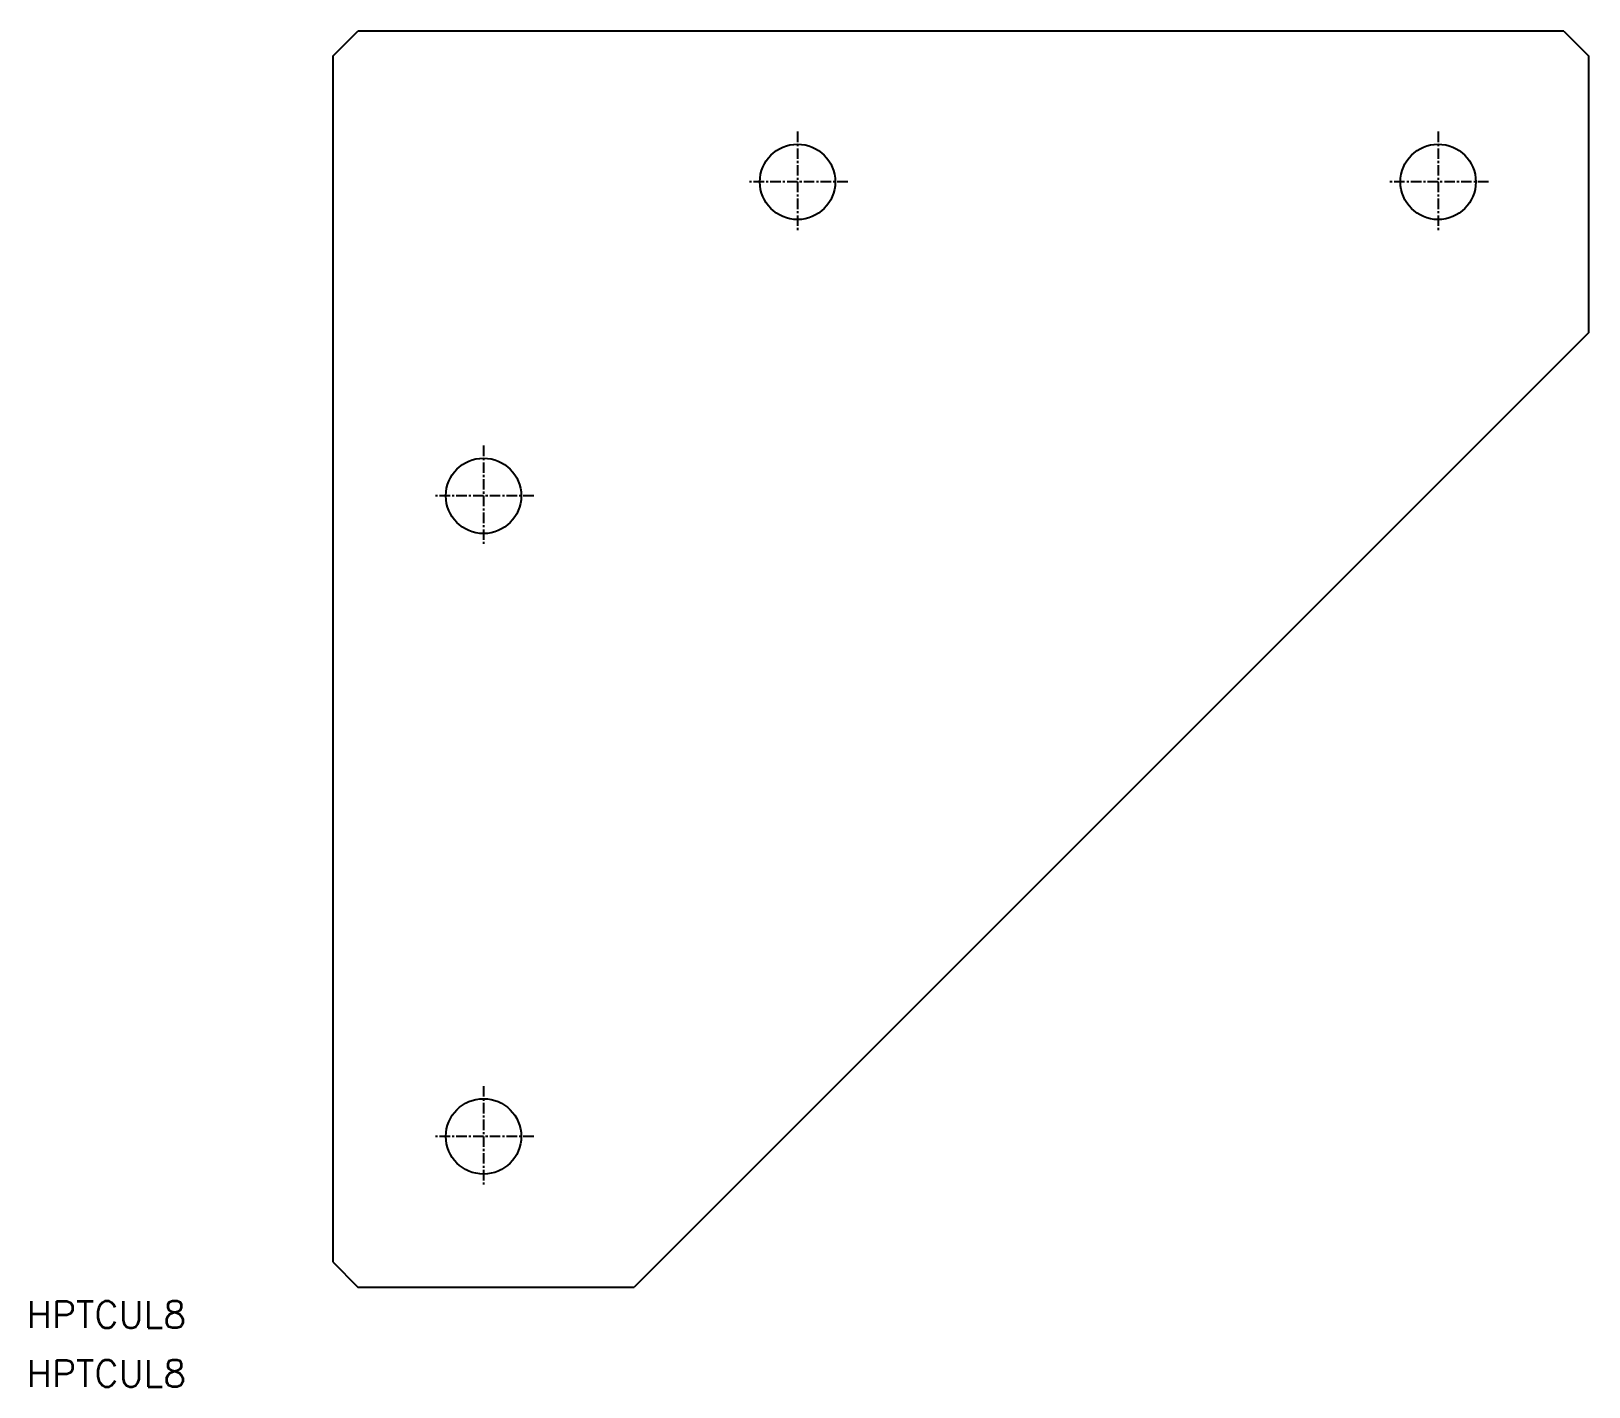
# Model space of a CAD drawing. Extents: x -54 to 132, y -144 to 18.
import ezdxf

# ---------------------------------------------------------------- set-up
doc = ezdxf.new("R2010")
doc.units = 0
doc.linetypes.add('CENTER', pattern=[2, 1.25, -0.25, 0.25, -0.25])
doc.layers.get('0').update_dxf_attribs({"linetype": 'CONTINUOUS'})
doc.layers.add('CENTER', color=1, linetype='CENTER')
doc.styles.get("Standard").update_dxf_attribs({"font": 'txt.shx', "bigfont": 'bigfont.shx'})

msp = doc.modelspace()

# ---------------------------------------------------------------- linework, layer by layer
at = {"color": 7, "linetype": 'CONTINUOUS'}
for p, q in [((-18, 15), (-15, 18)), ((129, 18), (-15, 18)), ((129, 18), (132, 15)), ((-18, 15), (-18, -129)), ((132, -18), (132, 15)), ((132, -18), (18, -132)), ((-18, -129), (-15, -132)), ((-15, -132), (18, -132))]:
    msp.add_line(p, q, dxfattribs=at)
for centre in [(37.5, 0), (114, 0), (0, -37.5), (0, -114)]:
    msp.add_circle(centre, 4.5, dxfattribs=at)
at = {"layer": 'CENTER', "color": 1, "linetype": 'CENTER'}
for p, q in [((37.5, 6), (37.5, -6)), ((114, 6), (114, -6)), ((43.5, 0), (31.5, 0)), ((120, 0), (108, 0)), ((0, -31.5), (0, -43.5)), ((6, -37.5), (-6, -37.5)), ((0, -108), (0, -120)), ((6, -114), (-6, -114))]:
    msp.add_line(p, q, dxfattribs=at)

# ---------------------------------------------------------------- texts
at = {"color": 7, "linetype": 'CONTINUOUS'}
for p in [(-54.57, -136.88), (-54.57, -143.91)]:
    msp.add_text('HPTCUL8', height=3.2, dxfattribs=at).set_placement(p)

doc.saveas('drawing.dxf')
